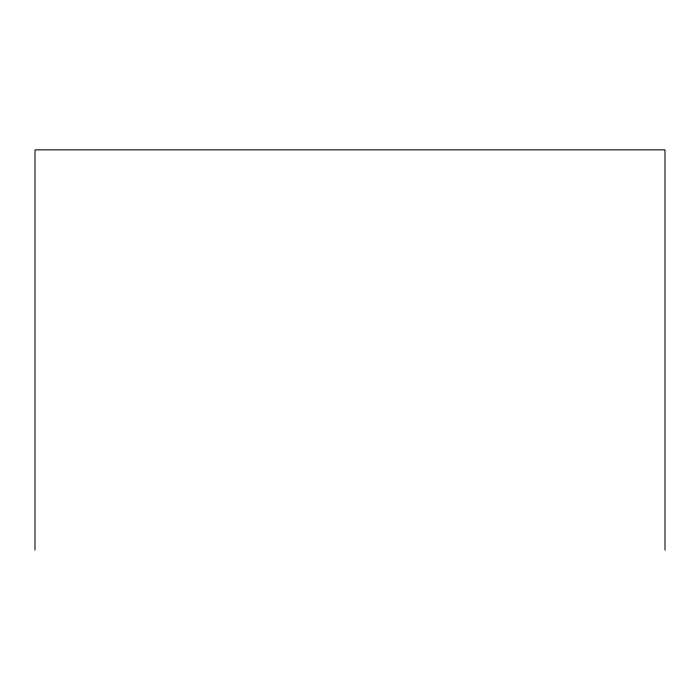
<?xml version="1.0" encoding="UTF-8"?>
<svg xmlns="http://www.w3.org/2000/svg" width="700" height="700" viewBox="0 0 700 700"><rect width="100%" height="100%" fill="white"/><g stroke="black" fill="none" stroke-linecap="round" stroke-linejoin="round"><path stroke-width="1.05" d="M665 550.139L665 149.861L35 149.861L35 550.139"/></g></svg>
